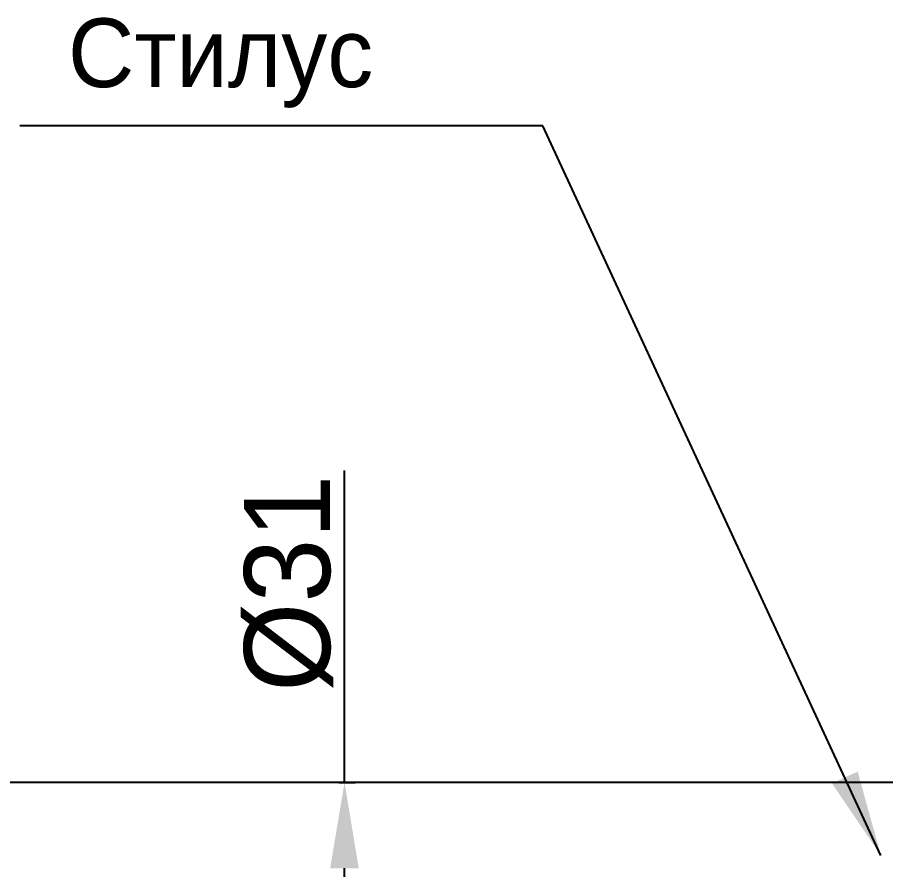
# Model space of a CAD drawing. Header units: millimetres. Extents: x -406 to 1097, y -706 to 717.
# Drawn here: x 155.8 to 256.9, y 271.4 to 370.6 of the extents above; entities that cross this region are included whole.
import ezdxf

# ---------------------------------------------------------------- set-up
doc = ezdxf.new("R2010")
doc.units = ezdxf.units.MM
doc.header["$PDSIZE"] = -1
doc.dimstyles.new('ISO-25', dxfattribs={"dimtxt": 10, "dimasz": 10, "dimexe": 1.25, "dimexo": 0.625, "dimgap": 1.5, "dimtad": 1, "dimdec": 1, "dimtxsty": 'Standard', "dimcen": 2.5, "dimclrd": 1, "dimclre": 1, "dimclrt": 1, "dimadec": 0, "dimazin": 0, "dimtfac": 1, "dimtdec": 1, "dimtmove": 0, "dimatfit": 3, "dimfxl": 0, "dimarcsym": 0})

# ---------------------------------------------------------------- blocks, each defined once
blk = doc.blocks.new('*D13')
at = {"color": 1, "lineweight": -2, "transparency": 16777216}
for p, q in [((193.92, 281.54), (193.92, 317.87)), ((193.24, 281.54), (195.17, 281.54)), ((193.92, 260.54), (193.92, 271.54)), ((193.24, 250.54), (195.17, 250.54))]:
    blk.add_line(p, q, dxfattribs=at)
at = {"color": 1, "transparency": 16777216}
for points in [[(192.25, 271.54), (195.58, 271.54), (193.92, 281.54)], [(192.25, 260.54), (195.58, 260.54), (193.92, 250.54)]]:
    blk.add_solid(points, dxfattribs=at)
at = {"layer": 'Defpoints', "color": 0, "transparency": 16777216}
for p in [(192.61, 281.54), (193.92, 281.54), (192.61, 250.54)]:
    blk.add_point(p, dxfattribs=at)
at = {"color": 1, "transparency": 16777216, "insert": (187.42, 304.71), "char_height": 10, "attachment_point": 5, "rotation": 90}
blk.add_mtext('%%C31', dxfattribs=at)

msp = doc.modelspace()

# ---------------------------------------------------------------- linework, layer by layer
msp.add_line((280.43, 281.54), (128.43, 281.54))

# ---------------------------------------------------------------- texts
at = {"color": 1}
msp.add_text('Стилус', height=8, dxfattribs=at).set_placement((161.72, 362.48))

# ---------------------------------------------------------------- dimensions: what is measured, and where the dimension line sits
dim = msp.add_linear_dim(base=(193.92, 281.54), p1=(192.61, 250.54), p2=(192.61, 281.54), angle=90, text='%%C<>', dimstyle='ISO-25')
dim.commit()
dim.dimension.update_dxf_attribs({"geometry": '*D13', "text_midpoint": (193.92, 304.71), "dimtype": 160})

# ---------------------------------------------------------------- leaders
msp.add_leader([(256.38, 273.04), (217.03, 357.99), (156.12, 357.99)], dimstyle='ISO-25', override={"dimgap": 1.5, "dimtad": 0})

doc.saveas('drawing.dxf')
